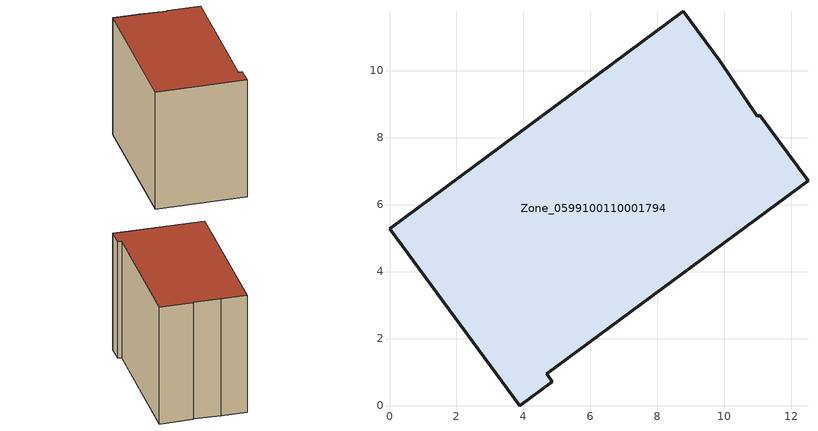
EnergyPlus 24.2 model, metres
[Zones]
Zone_0599100110001794
 floor ground (C_G): 9.85,10.29 10.97,8.63 11.05,8.66 12.49,6.71 4.69,0.95 4.86,0.72 3.88,0 0,5.28 8.76,11.76 z0.53
 wall outside (C_F): 3.88,0 4.86,0.72 4.69,0.95 12.49,6.71 11.05,8.66 10.97,8.63 9.85,10.29 8.76,11.76 0,5.28 3.88,0 z0.53:9.75
 roof outside (C_R): 11.05,8.66 10.97,8.63 9.85,10.29 8.76,11.76 0,5.28 3.88,0 4.86,0.72 4.69,0.95 12.49,6.71 z9.75
[BUILDING]
Pand.0599100110001794: North Axis=0; Terrain=City; Loads Convergence Tolerance Value=0.04; Temperature Convergence Tolerance Value=0.4; Solar Distribution=FullExterior; Maximum Number of Warmup Days=25; Minimum Number of Warmup Days=1
[Site:Location]
Rotterdam.The.Hague.AP_ZH_NLD Design_Conditions: Latitude=51.96; Longitude=4.45; Time Zone=1; Elevation=-4.5
[SITE:GROUNDTEMPERATURE:BUILDINGSURFACE]
18, 18, 18, 18, 18, 18, 18, 18, 18, 18, 18, 18
[MATERIAL] Thermal Absorptance=0.9; Solar Absorptance=0.7; Visible Absorptance=0.7
Name | Roughness | Thickness | Conductivity | Density | Specific Heat
G.TC.2015-2018 | MediumSmooth | 0.15 | 0.0428571 | 540 | 1210
F.TC.2015-2018 | Rough | 0.3 | 0.0666667 | 1920 | 840
R.TC.2015-2018 | MediumRough | 0.2 | 0.0333333 | 1500 | 1000
[CONSTRUCTION]
C_G: G.TC.2015-2018
C_F: F.TC.2015-2018
C_R: R.TC.2015-2018
[ZONE]
Zone_0599100110001794: Type=1; Multiplier=1; Ceiling Height=Autocalculate; Volume=Autocalculate; Floor Area=autocalculate; Part of Total Floor Area=Yes
[ZONEINFILTRATION:DESIGNFLOWRATE]
Infil_Zone_0599100110001794: Zone or ZoneList or Space or SpaceList=Zone_0599100110001794; Schedule=AlwaysOn; Design Flow Rate Calculation Method=Flow/Area; Flow Rate per Floor Area=0.0015; Constant Term Coefficient=1; Temperature Term Coefficient=0; Velocity Term Coefficient=0; Velocity Squared Term Coefficient=0
[HVACTEMPLATE:ZONE:IDEALLOADSAIRSYSTEM]
Zone_0599100110001794: Maximum Heating Supply Air Temperature=50; Minimum Cooling Supply Air Temperature=13; Maximum Heating Supply Air Humidity Ratio=0.0156; Minimum Cooling Supply Air Humidity Ratio=0.0077; Heating Limit=NoLimit; Cooling Limit=NoLimit; Dehumidification Control Type=ConstantSensibleHeatRatio; Cooling Sensible Heat Ratio=0.7; Dehumidification Setpoint=60; Humidification Control Type=None; Humidification Setpoint=30; Outdoor Air Method=None; Outdoor Air Flow Rate per Person=0.00944; Outdoor Air Flow Rate per Zone Floor Area=0; Outdoor Air Flow Rate per Zone=0; Demand Controlled Ventilation Type=None; Outdoor Air Economizer Type=NoEconomizer; Heat Recovery Type=None; Sensible Heat Recovery Effectiveness=0.7; Latent Heat Recovery Effectiveness=0.65
[ZONECONTROL:THERMOSTAT]
ThermostatControl_Zone_0599100110001794: Zone or ZoneList=Zone_0599100110001794; Control Type Schedule=DualSetpointControlType; Control 1=Thermostat_Zone_0599100110001794; Temperature Difference Between Cutout And Setpoint=0
[THERMOSTATSETPOINT:DUALSETPOINT]
Thermostat_Zone_0599100110001794: Heating Setpoint Temperature Schedule=HeatingSetpoint_Zone_0599100110001794; Cooling Setpoint Temperature Schedule=CoolingSetpoint_Zone_0599100110001794
[SCHEDULE:COMPACT]
HeatingSetpoint_Zone_0599100110001794: Through: 12/31, For: AllDays, Until: 24:00, 21
CoolingSetpoint_Zone_0599100110001794: Through: 12/31, For: AllDays, Until: 24:00, 24
DualSetpointControlType: Through: 12/31, For: AllDays, Until: 24:00, 4
AlwaysOn: Through: 12/31, For: AllDays, Until: 24:00, 1
